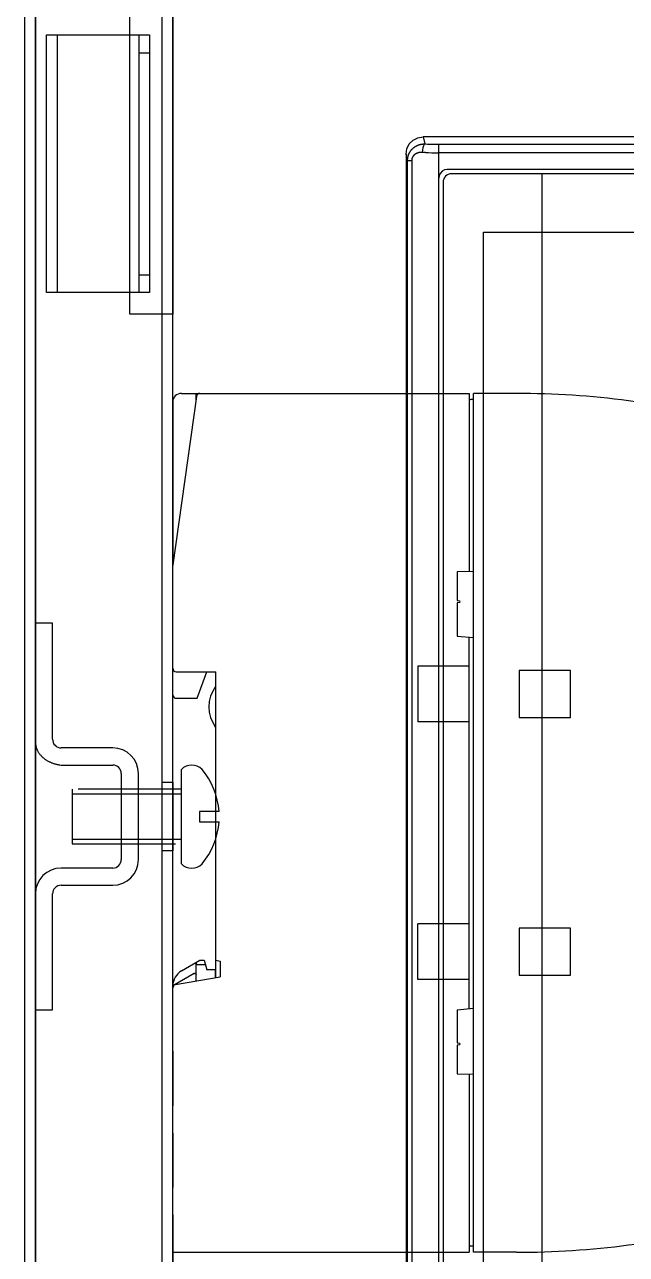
# Model space of a CAD drawing. Header units: millimetres. Extents: x 979 to 5828, y -1860 to 642.
# Drawn here: x 3087.6 to 3157.7, y 375 to 518.2 of the extents above; entities that cross this region are included whole.
import ezdxf

# ---------------------------------------------------------------- set-up
doc = ezdxf.new("R2010")
doc.units = ezdxf.units.MM
doc.linetypes.add('ACAD_ISO03W100', pattern=[30, 12, -18])
doc.linetypes.add('HIDDEN', pattern=[9.525, 6.35, -3.175])

msp = doc.modelspace()

# ---------------------------------------------------------------- linework, layer by layer
for p, q in [((3087.635, 573.567), (3087.635, 278.642)), ((3088.91, 278.641), (3088.91, 573.567)), ((3088.885, 543.067), (3088.885, 309.142)), ((3103.635, 312.342), (3103.635, 539.867)), ((3104.885, 312.342), (3104.885, 539.867)), ((3099.885, 484.467), (3099.885, 519.467)), ((3104.885, 519.467), (3104.885, 484.467)), ((3090.185, 516.967), (3102.185, 516.967)), ((3090.185, 486.967), (3090.185, 516.967)), ((3091.435, 516.967), (3091.435, 486.967)), ((3100.935, 516.967), (3100.935, 486.967)), ((3102.185, 516.967), (3102.185, 486.967)), ((3100.935, 514.896), (3102.185, 514.896)), ((3100.935, 489.038), (3102.185, 489.038)), ((3102.185, 486.967), (3090.185, 486.967)), ((3104.885, 484.467), (3099.885, 484.467)), ((3088.885, 448.467), (3088.91, 434.581)), ((3090.885, 448.467), (3088.885, 448.467)), ((3090.885, 434.967), (3090.885, 448.467)), ((3088.91, 434.581), (3088.91, 434.529)), ((3088.91, 434.529), (3088.911, 434.477)), ((3088.911, 434.477), (3088.914, 434.423)), ((3088.914, 434.423), (3088.918, 434.37)), ((3088.918, 434.37), (3088.924, 434.316)), ((3088.924, 434.316), (3088.932, 434.261)), ((3088.932, 434.261), (3088.941, 434.206)), ((3088.941, 434.206), (3088.952, 434.151)), ((3088.952, 434.151), (3088.965, 434.095)), ((3088.965, 434.095), (3088.98, 434.039)), ((3088.98, 434.039), (3088.996, 433.983)), ((3088.996, 433.983), (3089.015, 433.926)), ((3089.015, 433.926), (3089.035, 433.87)), ((3089.035, 433.87), (3089.057, 433.813)), ((3097.885, 433.967), (3091.885, 433.967)), ((3089.057, 433.813), (3089.08, 433.757)), ((3089.08, 433.757), (3089.106, 433.7)), ((3089.106, 433.7), (3089.134, 433.644)), ((3089.134, 433.644), (3089.163, 433.587)), ((3089.163, 433.587), (3089.194, 433.531)), ((3089.194, 433.531), (3089.227, 433.475)), ((3089.227, 433.475), (3089.262, 433.42)), ((3089.262, 433.42), (3089.299, 433.364)), ((3089.299, 433.364), (3089.338, 433.31)), ((3089.338, 433.31), (3089.378, 433.255)), ((3089.378, 433.255), (3089.421, 433.202)), ((3089.421, 433.202), (3089.465, 433.148)), ((3089.465, 433.148), (3089.511, 433.096)), ((3089.511, 433.096), (3089.558, 433.044)), ((3089.558, 433.044), (3089.607, 432.993)), ((3089.607, 432.993), (3089.658, 432.943)), ((3089.658, 432.943), (3089.71, 432.894)), ((3089.71, 432.894), (3089.764, 432.845)), ((3089.764, 432.845), (3089.819, 432.798)), ((3089.819, 432.798), (3089.875, 432.752)), ((3089.875, 432.752), (3089.933, 432.706)), ((3089.933, 432.706), (3089.992, 432.662)), ((3089.992, 432.662), (3090.053, 432.619)), ((3090.053, 432.619), (3090.114, 432.577)), ((3090.114, 432.577), (3090.177, 432.537)), ((3090.177, 432.537), (3090.241, 432.498)), ((3090.241, 432.498), (3090.305, 432.46)), ((3090.305, 432.46), (3090.371, 432.423)), ((3090.371, 432.423), (3090.437, 432.388)), ((3090.437, 432.388), (3090.504, 432.354)), ((3090.504, 432.354), (3090.571, 432.321)), ((3090.571, 432.321), (3090.639, 432.29)), ((3090.639, 432.29), (3090.708, 432.26)), ((3090.708, 432.26), (3090.777, 432.231)), ((3090.777, 432.231), (3090.847, 432.204)), ((3090.847, 432.204), (3090.916, 432.179)), ((3090.916, 432.179), (3090.986, 432.155)), ((3090.986, 432.155), (3091.056, 432.132)), ((3091.056, 432.132), (3091.126, 432.111)), ((3091.126, 432.111), (3091.197, 432.091)), ((3091.197, 432.091), (3091.267, 432.072)), ((3091.267, 432.072), (3091.337, 432.055)), ((3091.337, 432.055), (3091.406, 432.04)), ((3091.406, 432.04), (3091.476, 432.025)), ((3091.476, 432.025), (3091.545, 432.012)), ((3091.545, 432.012), (3091.614, 432.001)), ((3091.614, 432.001), (3091.75, 431.981)), ((3091.75, 431.981), (3091.885, 431.967)), ((3091.885, 431.967), (3097.885, 431.967)), ((3105.885, 420.457), (3105.885, 431.457)), ((3098.885, 430.967), (3098.885, 420.967)), ((3100.885, 420.967), (3100.885, 430.967)), ((3103.635, 429.967), (3104.885, 429.967)), ((3103.635, 421.967), (3103.635, 429.967)), ((3104.885, 429.967), (3104.885, 421.967)), ((3093.185, 428.582), (3093.185, 423.332)), ((3105.885, 428.582), (3093.185, 428.582)), ((3105.885, 423.332), (3105.885, 428.582)), ((3107.985, 426.557), (3107.985, 425.357)), ((3110.264, 426.557), (3107.985, 426.557)), ((3107.985, 425.357), (3110.264, 425.357)), ((3093.185, 423.332), (3105.885, 423.332)), ((3104.885, 421.967), (3103.635, 421.967)), ((3097.885, 419.967), (3091.885, 419.967)), ((3088.885, 416.967), (3088.885, 403.467)), ((3090.885, 403.467), (3090.885, 416.967)), ((3091.885, 417.967), (3097.885, 417.967)), ((3088.885, 403.467), (3090.885, 403.467))]:
    msp.add_line(p, q)
at = {"color": 9, "linetype": 'HIDDEN'}
for p, q in [((3104.885, 519.467), (3104.885, 484.467)), ((3104.885, 484.467), (3099.885, 484.467)), ((3104.885, 398.642), (3104.885, 363.642))]:
    msp.add_line(p, q, dxfattribs=at)
at = {"color": 7, "linetype": 'Continuous'}
for p, q in [((3134.022, 505.104), (3134.225, 504.283)), ((3344.044, 505.104), (3134.022, 505.104)), ((3135.833, 347.969), (3135.833, 504.24)), ((3135.833, 504.24), (3342.233, 504.24)), ((3132.033, 503.091), (3132.033, 349.117)), ((3132.213, 502.366), (3132.033, 503.091)), ((3342.233, 503.253), (3135.833, 503.253)), ((3132.213, 349.843), (3132.213, 502.366)), ((3132.213, 502.366), (3132.688, 502.366)), ((3132.688, 502.366), (3132.688, 349.843)), ((3341.233, 501.304), (3136.833, 501.304)), ((3136.333, 499.804), (3136.333, 352.404)), ((3340.733, 500.804), (3137.333, 500.804)), ((3147.833, 500.804), (3147.833, 360.744)), ((3104.885, 474.232), (3104.885, 455.288)), ((3107.647, 474.888), (3104.889, 455.26)), ((3105.885, 475.232), (3139.385, 475.232)), ((3107.585, 474.444), (3107.585, 475.232)), ((3107.785, 475.137), (3107.785, 475.232)), ((3139.385, 475.232), (3139.385, 454.482)), ((3139.385, 474.432), (3139.419, 474.432)), ((3139.885, 474.532), (3139.581, 474.527)), ((3144.885, 475.232), (3139.885, 475.232)), ((3139.885, 375.232), (3139.885, 475.232)), ((3104.885, 440.132), (3104.885, 455.26)), ((3139.884, 454.491), (3137.985, 454.458)), ((3137.985, 454.458), (3137.985, 451.114)), ((3137.985, 451.114), (3138.247, 451.082)), ((3138.247, 450.883), (3137.985, 450.851)), ((3137.985, 450.851), (3137.985, 446.982)), ((3137.985, 446.982), (3139.885, 446.816)), ((3139.385, 403.605), (3139.385, 446.86)), ((3105.285, 442.832), (3109.885, 442.832)), ((3107.707, 439.732), (3108.835, 442.832)), ((3109.885, 407.232), (3109.885, 442.832)), ((3139.385, 443.482), (3133.385, 443.482)), ((3133.385, 443.482), (3133.385, 436.982)), ((3151.185, 442.982), (3145.185, 442.982)), ((3145.185, 442.982), (3145.185, 437.482)), ((3151.185, 437.482), (3151.185, 442.982)), ((3105.285, 439.732), (3107.707, 439.732)), ((3139.385, 436.982), (3133.385, 436.982)), ((3145.185, 437.482), (3151.185, 437.482)), ((3139.385, 413.482), (3133.385, 413.482)), ((3133.385, 406.982), (3133.385, 413.482)), ((3151.185, 412.982), (3145.185, 412.982)), ((3145.185, 412.982), (3145.185, 407.482)), ((3151.185, 407.482), (3151.185, 412.982)), ((3105.885, 407.988), (3108.04, 409.232)), ((3107.585, 406.827), (3107.585, 408.969)), ((3107.785, 408.732), (3108.674, 408.732)), ((3108.04, 409.232), (3108.54, 409.232)), ((3108.54, 409.232), (3108.835, 408.132)), ((3109.835, 408.132), (3108.835, 408.132)), ((3109.885, 408.134), (3109.835, 408.116)), ((3109.835, 407.224), (3109.835, 408.132)), ((3109.885, 409.232), (3110.385, 409.144)), ((3110.385, 409.144), (3110.385, 407.321)), ((3107.385, 407.699), (3104.885, 406.256)), ((3105.216, 406.409), (3110.385, 407.321)), ((3139.385, 406.982), (3133.385, 406.982)), ((3145.185, 407.482), (3151.185, 407.482)), ((3104.885, 375.232), (3104.885, 406.256)), ((3137.985, 403.482), (3139.885, 403.649)), ((3137.985, 403.482), (3137.985, 399.614)), ((3137.985, 399.614), (3138.247, 399.582)), ((3138.247, 399.383), (3137.985, 399.351)), ((3137.985, 399.351), (3137.985, 396.007)), ((3137.985, 396.007), (3139.885, 395.974)), ((3139.385, 395.982), (3139.385, 375.232)), ((3104.885, 375.232), (3139.385, 375.232)), ((3139.385, 376.032), (3139.419, 376.032)), ((3139.885, 375.932), (3139.581, 375.938)), ((3144.885, 375.232), (3139.885, 375.232))]:
    msp.add_line(p, q, dxfattribs=at)
at = {"color": 7}
msp.add_line((3104.885, 421.967), (3104.885, 429.967), dxfattribs=at)
at = {"linetype": 'ACAD_ISO03W100'}
for p, q in [((3093.185, 429.142), (3093.185, 422.792)), ((3105.885, 429.142), (3093.185, 429.142)), ((3105.885, 422.792), (3105.885, 429.142)), ((3093.185, 422.792), (3105.885, 422.792))]:
    msp.add_line(p, q, dxfattribs=at)
at = {"color": 7, "linetype": 'Continuous'}
for points in [[(3132.033, 503.091), (3132.13, 503.714), (3132.412, 504.276), (3132.852, 504.721), (3133.406, 505.006), (3134.022, 505.104)], [(3132.213, 502.366), (3132.213, 502.392), (3132.214, 502.418), (3132.215, 502.443), (3132.216, 502.469), (3132.217, 502.495), (3132.219, 502.521), (3132.222, 502.546), (3132.224, 502.572), (3132.227, 502.598), (3132.231, 502.623), (3132.234, 502.649), (3132.238, 502.674), (3132.242, 502.699), (3132.247, 502.725), (3132.252, 502.75), (3132.257, 502.775), (3132.263, 502.799), (3132.269, 502.824), (3132.275, 502.849), (3132.282, 502.873), (3132.288, 502.898), (3132.296, 502.922), (3132.303, 502.946), (3132.311, 502.97), (3132.319, 502.994), (3132.327, 503.018), (3132.336, 503.041), (3132.345, 503.065), (3132.355, 503.088), (3132.364, 503.112), (3132.374, 503.135), (3132.385, 503.158), (3132.395, 503.181), (3132.406, 503.204), (3132.418, 503.226), (3132.429, 503.249), (3132.441, 503.272), (3132.453, 503.294), (3132.466, 503.316), (3132.479, 503.338), (3132.492, 503.359), (3132.505, 503.381), (3132.518, 503.402), (3132.532, 503.423), (3132.546, 503.444), (3132.56, 503.464), (3132.575, 503.484), (3132.59, 503.504), (3132.605, 503.524), (3132.62, 503.544), (3132.636, 503.563), (3132.651, 503.583), (3132.667, 503.602), (3132.684, 503.62), (3132.7, 503.639), (3132.717, 503.657), (3132.734, 503.676), (3132.751, 503.694), (3132.769, 503.711), (3132.787, 503.729), (3132.805, 503.746), (3132.823, 503.763), (3132.842, 503.78), (3132.861, 503.797), (3132.88, 503.813), (3132.899, 503.83), (3132.918, 503.846), (3132.938, 503.861), (3132.958, 503.877), (3132.978, 503.892), (3132.998, 503.906), (3133.018, 503.921), (3133.039, 503.935), (3133.059, 503.949), (3133.08, 503.963), (3133.101, 503.976), (3133.122, 503.99), (3133.144, 504.002), (3133.165, 504.015), (3133.187, 504.027), (3133.208, 504.039), (3133.23, 504.051), (3133.252, 504.063), (3133.275, 504.074), (3133.297, 504.085), (3133.32, 504.096), (3133.342, 504.106), (3133.365, 504.116), (3133.388, 504.126), (3133.411, 504.135), (3133.435, 504.145), (3133.458, 504.154), (3133.482, 504.163), (3133.506, 504.171), (3133.53, 504.179), (3133.554, 504.187), (3133.578, 504.195), (3133.602, 504.202), (3133.627, 504.209), (3133.651, 504.215), (3133.675, 504.222), (3133.7, 504.228), (3133.724, 504.233), (3133.749, 504.239), (3133.773, 504.244), (3133.798, 504.249), (3133.823, 504.253), (3133.847, 504.257), (3133.872, 504.261), (3133.897, 504.265), (3133.922, 504.268), (3133.947, 504.271), (3133.972, 504.273), (3133.997, 504.276), (3134.022, 504.278), (3134.047, 504.28), (3134.073, 504.281), (3134.098, 504.282), (3134.123, 504.283), (3134.149, 504.283), (3134.174, 504.283), (3134.2, 504.283), (3134.225, 504.283)], [(3134.225, 504.283), (3134.134, 504.201), (3134.051, 504.047), (3133.981, 503.833), (3133.931, 503.575), (3133.904, 503.296)], [(3134.225, 504.283), (3134.539, 504.267), (3134.857, 504.256), (3135.18, 504.247), (3135.506, 504.242), (3135.833, 504.24)], [(3134.28, 503.28), (3133.89, 503.296), (3133.877, 503.297), (3133.863, 503.297), (3133.85, 503.297), (3133.836, 503.297), (3133.823, 503.297), (3133.809, 503.297), (3133.796, 503.297), (3133.783, 503.296), (3133.769, 503.296), (3133.756, 503.295), (3133.743, 503.294), (3133.729, 503.293), (3133.716, 503.292), (3133.703, 503.291), (3133.689, 503.29), (3133.676, 503.289), (3133.663, 503.287), (3133.65, 503.286), (3133.637, 503.284), (3133.624, 503.282), (3133.611, 503.28), (3133.597, 503.278), (3133.584, 503.276), (3133.571, 503.274), (3133.558, 503.271), (3133.545, 503.269), (3133.532, 503.266), (3133.519, 503.263), (3133.506, 503.26), (3133.494, 503.257), (3133.481, 503.254), (3133.468, 503.251), (3133.455, 503.248), (3133.442, 503.244), (3133.43, 503.24), (3133.417, 503.237), (3133.404, 503.233), (3133.392, 503.229), (3133.379, 503.225), (3133.367, 503.22), (3133.355, 503.216), (3133.342, 503.211), (3133.33, 503.207), (3133.318, 503.202), (3133.306, 503.197), (3133.294, 503.192), (3133.282, 503.187), (3133.27, 503.182), (3133.258, 503.177), (3133.246, 503.171), (3133.234, 503.166), (3133.223, 503.16), (3133.211, 503.154), (3133.199, 503.148), (3133.188, 503.142), (3133.176, 503.136), (3133.165, 503.129), (3133.153, 503.123), (3133.142, 503.116), (3133.131, 503.109), (3133.12, 503.102), (3133.109, 503.095), (3133.098, 503.088), (3133.087, 503.081), (3133.076, 503.073), (3133.065, 503.065), (3133.054, 503.058), (3133.044, 503.05), (3133.033, 503.042), (3133.023, 503.034), (3133.013, 503.025), (3133.003, 503.017), (3132.993, 503.008), (3132.983, 503), (3132.973, 502.991), (3132.963, 502.982), (3132.954, 502.973), (3132.944, 502.964), (3132.935, 502.954), (3132.926, 502.945), (3132.917, 502.935), (3132.908, 502.926), (3132.899, 502.916), (3132.89, 502.906), (3132.882, 502.895), (3132.873, 502.885), (3132.865, 502.874), (3132.857, 502.864), (3132.849, 502.853), (3132.841, 502.842), (3132.833, 502.831), (3132.825, 502.819), (3132.818, 502.808), (3132.81, 502.796), (3132.803, 502.784), (3132.796, 502.772), (3132.789, 502.76), (3132.783, 502.748), (3132.777, 502.736), (3132.77, 502.724), (3132.764, 502.711), (3132.759, 502.698), (3132.753, 502.686), (3132.748, 502.673), (3132.743, 502.66), (3132.738, 502.647), (3132.733, 502.634), (3132.728, 502.62), (3132.724, 502.607), (3132.72, 502.593), (3132.716, 502.579), (3132.712, 502.565), (3132.709, 502.551), (3132.706, 502.537), (3132.703, 502.523), (3132.7, 502.509), (3132.698, 502.495), (3132.696, 502.481), (3132.694, 502.467), (3132.692, 502.452), (3132.691, 502.438), (3132.69, 502.424), (3132.689, 502.409), (3132.688, 502.395), (3132.688, 502.38), (3132.688, 502.366)], [(3134.28, 503.28), (3134.662, 503.268), (3135.05, 503.26), (3135.44, 503.254), (3135.833, 503.253)], [(3136.833, 501.304), (3136.524, 501.255), (3136.245, 501.113), (3136.024, 500.892), (3135.882, 500.614), (3135.833, 500.305)], [(3107.585, 408.932), (3107.585, 408.927), (3107.585, 408.923), (3107.586, 408.918), (3107.586, 408.913), (3107.586, 408.908), (3107.587, 408.903), (3107.588, 408.898), (3107.589, 408.894), (3107.59, 408.889), (3107.591, 408.884), (3107.592, 408.879), (3107.593, 408.875), (3107.595, 408.87), (3107.596, 408.865), (3107.598, 408.861), (3107.6, 408.856), (3107.602, 408.852), (3107.604, 408.847), (3107.606, 408.843), (3107.608, 408.839), (3107.611, 408.834), (3107.613, 408.83), (3107.616, 408.826), (3107.618, 408.822), (3107.621, 408.818), (3107.624, 408.814), (3107.627, 408.81), (3107.63, 408.806), (3107.633, 408.802), (3107.636, 408.799), (3107.639, 408.795), (3107.643, 408.792), (3107.646, 408.788), (3107.65, 408.785), (3107.653, 408.782), (3107.657, 408.779), (3107.66, 408.776), (3107.664, 408.773), (3107.668, 408.77), (3107.672, 408.767), (3107.676, 408.765), (3107.68, 408.762), (3107.685, 408.759), (3107.689, 408.757), (3107.694, 408.754), (3107.698, 408.752), (3107.703, 408.75), (3107.708, 408.748), (3107.712, 408.746), (3107.717, 408.744), (3107.722, 408.743), (3107.727, 408.741), (3107.731, 408.74), (3107.736, 408.738), (3107.741, 408.737), (3107.746, 408.736), (3107.751, 408.735), (3107.756, 408.735), (3107.76, 408.734), (3107.765, 408.733), (3107.77, 408.733), (3107.775, 408.733), (3107.78, 408.732), (3107.785, 408.732)], [(3107.385, 407.699), (3107.389, 407.702), (3107.393, 407.704), (3107.397, 407.706), (3107.402, 407.708), (3107.406, 407.71), (3107.41, 407.712), (3107.415, 407.714), (3107.419, 407.716), (3107.424, 407.717), (3107.428, 407.719), (3107.433, 407.72), (3107.437, 407.721), (3107.441, 407.722), (3107.444, 407.723), (3107.448, 407.724), (3107.452, 407.725), (3107.455, 407.725), (3107.459, 407.726), (3107.463, 407.726), (3107.467, 407.726), (3107.47, 407.727), (3107.474, 407.727), (3107.478, 407.727), (3107.482, 407.726), (3107.485, 407.726), (3107.489, 407.726), (3107.492, 407.725), (3107.495, 407.725), (3107.499, 407.724), (3107.502, 407.723), (3107.505, 407.722), (3107.508, 407.721), (3107.511, 407.72), (3107.515, 407.719), (3107.518, 407.718), (3107.521, 407.716), (3107.524, 407.715), (3107.527, 407.713), (3107.529, 407.712), (3107.532, 407.71), (3107.534, 407.708), (3107.537, 407.706), (3107.539, 407.704), (3107.542, 407.702), (3107.544, 407.7), (3107.546, 407.698), (3107.549, 407.696), (3107.551, 407.693), (3107.553, 407.691), (3107.555, 407.688), (3107.557, 407.686), (3107.559, 407.683), (3107.561, 407.68), (3107.563, 407.677), (3107.565, 407.674), (3107.566, 407.671), (3107.568, 407.667), (3107.57, 407.664), (3107.571, 407.66), (3107.572, 407.657), (3107.574, 407.654), (3107.575, 407.65), (3107.576, 407.646), (3107.577, 407.643), (3107.578, 407.639), (3107.579, 407.635), (3107.58, 407.63), (3107.581, 407.626), (3107.582, 407.621), (3107.583, 407.616), (3107.583, 407.612), (3107.584, 407.607), (3107.584, 407.602), (3107.585, 407.598), (3107.585, 407.593), (3107.585, 407.589), (3107.585, 407.584)]]:
    msp.add_lwpolyline(points, dxfattribs=at)
at = {"color": 215, "true_color": 0xa953a0}
msp.add_lwpolyline([(3141.033, 494.006), (3337.033, 494.006), (3337.033, 354.006), (3141.033, 354.006), (3141.033, 494.006)], dxfattribs=at)
at = {"color": 7, "linetype": 'Continuous'}
for centre, radius, start, end in [((3137.333, 499.804), 1, 90, 180), ((3105.885, 474.232), 1, 90, 180), ((3108.044, 474.832), 0.4, 90, 172), ((3139.585, 474.327), 0.2, 91, 180), ((3144.885, 375.232), 100, 75.02762, 90), ((3105.285, 455.204), 0.4, 172, 180), ((3138.235, 450.982), 0.1, 277.01851, 82.98149), ((3105.285, 443.232), 0.4, 180, 270), ((3113.085, 438.732), 4, 143.44371, 216.55629), ((3105.285, 440.132), 0.4, 180, 270), ((3106.885, 406.256), 2, 120, 180), ((3105.285, 406.015), 0.4, 100, 180), ((3138.235, 399.482), 0.1, 277.01851, 82.98149), ((3144.885, 475.232), 100, 270, 284.97238), ((3139.585, 376.138), 0.2, 180, 269)]:
    msp.add_arc(centre, radius, start, end, dxfattribs=at)
for centre, radius, start, end in [((3091.885, 434.967), 1, 180, 270), ((3097.885, 430.967), 3, 0, 90), ((3097.885, 430.967), 1, 0, 90), ((3107.085, 430.267), 1.69, 44.76027, 135.23973), ((3101.722, 425.957), 8.563, 4.01818, 39.96621), ((3101.722, 425.957), 8.563, 320.03379, 355.98182), ((3091.885, 416.967), 3, 90, 180), ((3097.885, 420.967), 3, 270, 0), ((3097.885, 420.967), 1, 270, 360), ((3107.085, 421.647), 1.69, 224.76027, 315.23973), ((3091.885, 416.967), 1, 90, 180)]:
    msp.add_arc(centre, radius, start, end)

doc.saveas('drawing.dxf')
